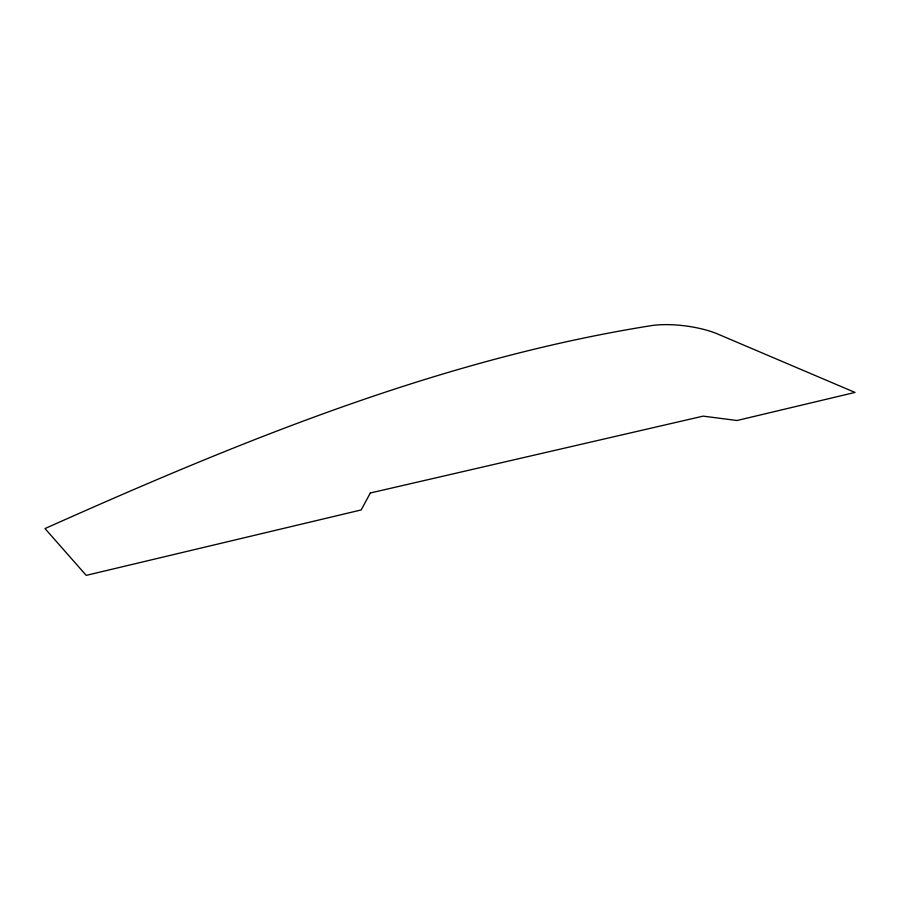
<?xml version="1.0" encoding="UTF-8"?>
<svg xmlns="http://www.w3.org/2000/svg" width="900" height="900" viewBox="0 0 900 900"><rect width="100%" height="100%" fill="white"/><g stroke="black" fill="none" stroke-linecap="round" stroke-linejoin="round"><path stroke-width="1.35" d="M370.327 492.986L361.181 509.94L86.22 575.37L45 528.559C239.906 441.517 439.942 359.134 652.039 325.519A49.973 15.446 7.4 0 1 715.883 333.248L855 392.434L736.988 420.514L703.136 416.137L370.327 492.986"/></g></svg>
